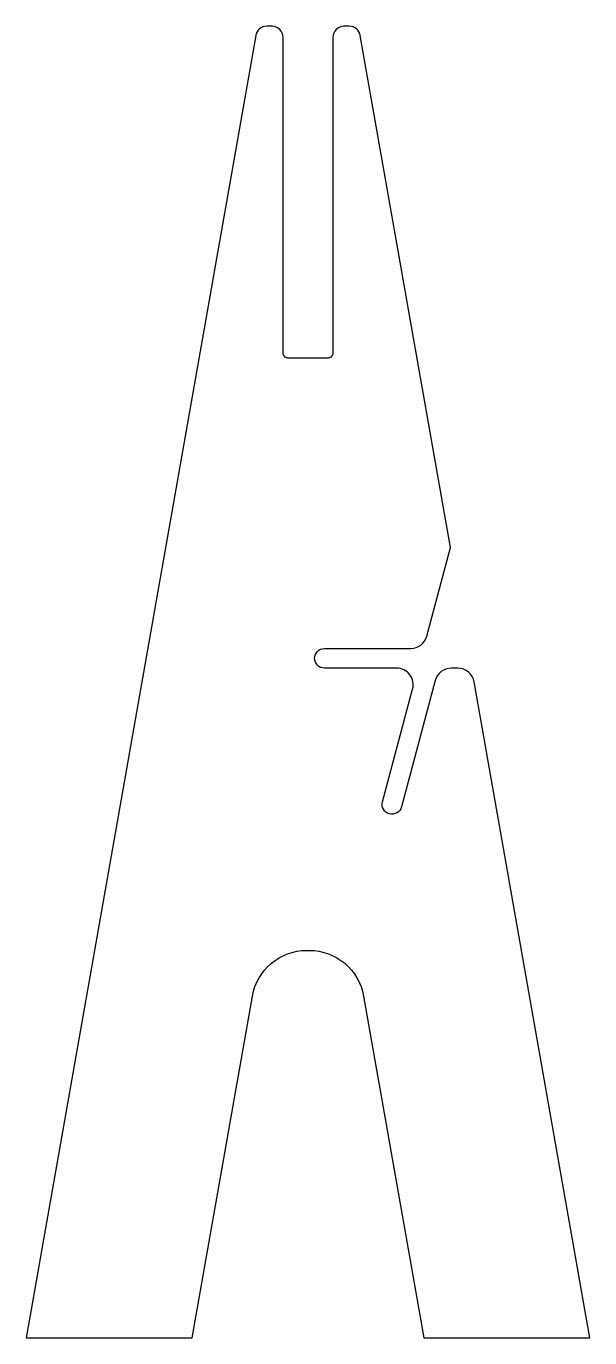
# Model space of a CAD drawing. Header units: millimetres. Extents: x 0 to 102, y 0 to 237.
import ezdxf

# ---------------------------------------------------------------- set-up
doc = ezdxf.new("R2010")
doc.units = ezdxf.units.MM

msp = doc.modelspace()

# ---------------------------------------------------------------- linework, layer by layer
msp.add_lwpolyline([(43.47, 237, 0.36397), (41.5, 235.35), (0, 0), (30, 0), (40.89, 61.74, -0.36397), (50.73, 70), (51.15, 70, -0.36397), (61, 61.74), (71.88, 0), (101.88, 0), (80.98, 118.52, 0.36397), (78.03, 121), (76.85, 121, 0.339454), (73.95, 118.78), (67.83, 95.93, -1), (64.4, 96.85), (69.86, 117.22, 0.493145), (66.96, 121), (53.92, 121, -1), (53.92, 124.55), (69.52, 124.55, 0.339454), (72.42, 126.77), (76.71, 142.78), (60.38, 235.35, 0.36397), (58.41, 237), (57.44, 237, 0.414214), (55.44, 235), (55.44, 178, -0.414214), (54.44, 177), (47.44, 177, -0.414214), (46.44, 178), (46.44, 235, 0.414214), (44.44, 237)], format="xyb", close=True)

doc.saveas('drawing.dxf')
